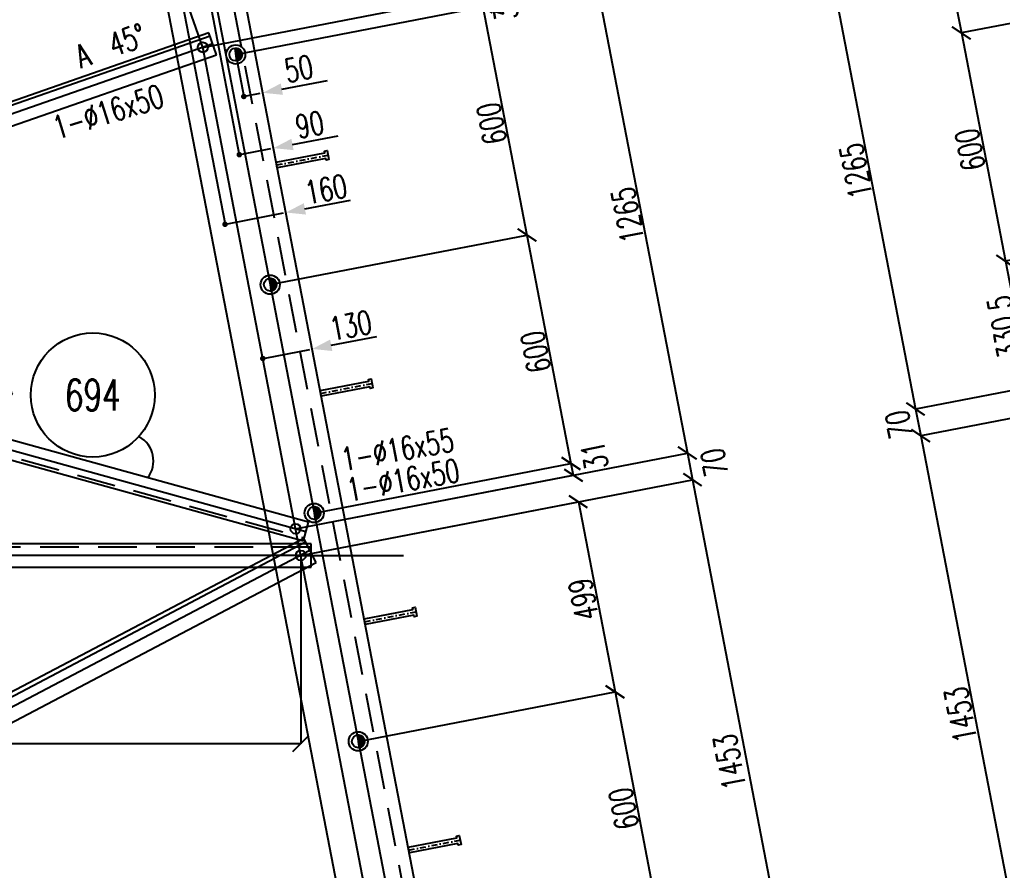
# Model space of a CAD drawing. Extents: x 669586 to 685806, y -4580 to 6900.
# Drawn here: x 677322 to 679859, y 3069 to 5264 of the extents above; entities that cross this region are included whole.
import ezdxf
from ezdxf.enums import TextEntityAlignment as Align

# ---------------------------------------------------------------- set-up
doc = ezdxf.new("R2010")
doc.units = 0
doc.header["$LTSCALE"] = 200
doc.header["$MEASUREMENT"] = 0
doc.linetypes.add('DASHDOT', pattern=[1, 0.5, -0.25, 0, -0.25])
doc.linetypes.add('DASHED', pattern=[0.75, 0.5, -0.25])
doc.layers.get('0').update_dxf_attribs({"linetype": 'CONTINUOUS'})
for name, color, linetype in [('ASSI', 6, 'CONTINUOUS'), ('BOLLINI_1', 7, 'CONTINUOUS'), ('Echelon', 1, 'CONTINUOUS'), ('FORI', 2, 'CONTINUOUS'), ('LINEA_ANG', 2, 'CONTINUOUS'), ('LS', 7, 'CONTINUOUS'), ('MZ', 6, 'DASHDOT'), ('QT_MAL', 7, 'CONTINUOUS'), ('QT_MPR', 7, 'CONTINUOUS'), ('QT_MSP', 7, 'CONTINUOUS'), ('TRAT-Y', 7, 'DASHED')]:
    doc.layers.add(name, color=color, linetype=linetype)
doc.styles.add('QUOTE', font='ROMANS8.SHX', dxfattribs={"width": 0.7})
doc.styles.add('RQL', font='ROMANS8.SHX', dxfattribs={"width": 0.7})
doc.styles.add('RS', font='ROMANS8.shx', dxfattribs={"width": 0.7})
doc.styles.get("Standard").update_dxf_attribs({"font": 'ROMANS8.SHX', "width": 0.7})
doc.dimstyles.new('FRECCE1', dxfattribs={"dimtxt": 60, "dimasz": 6.66, "dimexe": 0, "dimexo": 0, "dimgap": 1, "dimtad": 1, "dimzin": 0, "dimdsep": 46, "dimtxsty": 'RS', "dimblk1": 'QUOTP', "dimblk2": 'QUOTF', "dimsah": 1, "dimcen": 0, "dimclrd": 2, "dimclre": 2, "dimclrt": 7, "dimadec": 0, "dimazin": 0, "dimtfac": 1, "dimtix": 1, "dimtmove": 2, "dimatfit": 3, "dimldrblk": 'QUOTP', "dimfxl": 1, "dimtolj": 1, "dimtzin": 0, "dimarcsym": 0})
doc.dimstyles.new('TRATTO', dxfattribs={"dimscale": 0, "dimtxt": 60, "dimasz": 40, "dimexe": 0, "dimexo": 0, "dimgap": 5, "dimtad": 1, "dimrnd": 0.5, "dimdsep": 46, "dimtxsty": 'RS', "dimblk1": 'OBLIQUE', "dimblk2": 'OBLIQUE', "dimsah": 1, "dimcen": 0.09, "dimclrd": 2, "dimclre": 2, "dimclrt": 7, "dimadec": 0, "dimazin": 0, "dimtfac": 1, "dimtix": 1, "dimtmove": 2, "dimatfit": 3, "dimfxl": 1, "dimtolj": 1, "dimtzin": 0, "dimarcsym": 0})

# ---------------------------------------------------------------- blocks, each defined once
blk = doc.blocks.new('ASSE98')
blk.add_line((0, 0), (1, 0))
at = {"color": 7, "flags": 1}
for tag, p in [('LAV1', (3.07431, 6.82847)), ('LAV2', (3.07431, 6.49513)), ('LAV3', (3.07431, 6.1618)), ('LAV4', (3.07431, 5.82847)), ('LAV5', (3.07431, 5.49513)), ('LAV6', (3.07431, 5.1618)), ('LAV7', (3.07431, 4.82847)), ('LAV8', (3.07431, 4.49513)), ('LAV9', (3.07431, 4.1618)), ('LAV10', (3.07431, 3.82847))]:
    blk.add_attdef(tag, p, '', height=0.2, dxfattribs=at)
at = {"color": 7, "style": 'QUOTE', "width": 0.5, "flags": 1}
for tag, p in [('TI', (1.38308, 6.82731)), ('DI_S', (1.38308, 6.42178)), ('D_S', (1.38308, 6.02092)), ('E_S', (1.38308, 5.68065)), ('NFORI', (1.36454, 5.29792)), ('ALAR', (1.36349, 4.93246)), ('FAM', (1.3775, 4.54645)), ('ALA', (1.38308, 4.19257)), ('DISP2', (1.38308, 3.84971)), ('DISP1', (1.38308, 3.50686)), ('PINZAF', (1.38308, 3.164)), ('PINZAI', (1.38308, 2.82114)), ('TRP', (1.38308, 2.47829)), ('NP', (1.38308, 2.13543)), ('SV', (1.38308, 1.79257)), ('PESO', (1.38308, 1.44971)), ('QUA', (1.38308, 1.10686)), ('LUN', (1.38308, 0.764)), ('PROF', (1.38308, 0.42114)), ('POS', (1.38308, 0.07829))]:
    blk.add_attdef(tag, p, '', height=0.2, dxfattribs=at)
blk = doc.blocks.new('16')
blk.add_circle((0, 0), 1)
blk = doc.blocks.new('_OBLIQUE')
at = {"color": 0, "linetype": 'ByBlock'}
blk.add_line((-0.5, -0.5), (0.5, 0.5), dxfattribs=at)
blk = doc.blocks.new('*D29')
at = {"layer": 'QT_MPR', "color": 2, "lineweight": -2, "transparency": 16777216}
for p, q in [((677648.2, 5614.5), (675765, 4959.1)), ((677795, 5192.5), (677648.2, 5614.5)), ((675911.8, 4537.1), (675765, 4959.1))]:
    blk.add_line(p, q, dxfattribs=at)
at = {"layer": 'QT_MPR', "color": 2, "lineweight": -2, "transparency": 16777216, "xscale": 40, "yscale": 40, "zscale": 40}
for p, rotation in [((677648.2, 5614.5), 19.18916575412428), ((675765, 4959.1), 199.1891657541243)]:
    blk.add_blockref('_OBLIQUE', p, dxfattribs=dict(at, rotation=rotation))
at = {"layer": 'QT_MPR', "color": 7, "transparency": 16777216, "insert": (676860.3, 5389.5), "char_height": 60, "attachment_point": 5, "rotation": 19.1892, "style": 'RS'}
blk.add_mtext('\\A1;1994', dxfattribs=at)
blk = doc.blocks.new('*D31')
at = {"layer": 'QT_MPR', "color": 2, "lineweight": -2, "transparency": 16777216}
for p, q in [((676037.8, 3881.7), (676037.8, 3395.8)), ((678047.8, 3881.7), (678047.8, 3395.8)), ((678047.8, 3395.8), (676037.8, 3395.8))]:
    blk.add_line(p, q, dxfattribs=at)
at = {"layer": 'QT_MPR', "color": 2, "lineweight": -2, "transparency": 16777216, "xscale": 40, "yscale": 40, "zscale": 40, "rotation": 180}
blk.add_blockref('_OBLIQUE', (676037.8, 3395.8), dxfattribs=at)
at = {"layer": 'QT_MPR', "color": 2, "lineweight": -2, "transparency": 16777216, "xscale": 40, "yscale": 40, "zscale": 40}
blk.add_blockref('_OBLIQUE', (678047.8, 3395.8), dxfattribs=at)
at = {"layer": 'QT_MPR', "color": 7, "transparency": 16777216, "insert": (676747.6, 3430.8), "char_height": 60, "attachment_point": 5, "style": 'RS'}
blk.add_mtext('\\A1;2010', dxfattribs=at)
blk = doc.blocks.new('QUOTP')
at = {"layer": 'ASSI', "color": 2, "const_width": 1.07}
blk.add_lwpolyline([(-0.53, 0, 1), (0.53, 0, 1)], format="xyb", close=True, dxfattribs=at)
blk = doc.blocks.new('QUOTF')
at = {"layer": 'LS', "color": 2}
blk.add_line((7.5, 0), (25.5, 0), dxfattribs=at)
blk.add_solid([(7.5, 2.25), (0, 0), (7.5, -2.25)], dxfattribs=at)
blk = doc.blocks.new('*D40')
at = {"layer": 'QT_MAL', "color": 2, "lineweight": -2, "transparency": 16777216}
for p, q in [((677859.1, 4737.3), (678003.1, 4765.1)), ((677852.5, 4736), (677852.5, 4736))]:
    blk.add_line(p, q, dxfattribs=at)
at = {"layer": 'QT_MAL', "color": 2, "lineweight": -2, "transparency": 16777216, "xscale": 6.66, "yscale": 6.66, "zscale": 6.66}
for name, p, rotation in [('QUOTF', (678009.6, 4766.3), 10.91543261025215), ('QUOTP', (677852.5, 4736), 190.9154326102521)]:
    blk.add_blockref(name, p, dxfattribs=dict(at, rotation=rotation))
at = {"layer": 'QT_MAL', "color": 7, "transparency": 16777216, "insert": (678113.1, 4826.2), "char_height": 60, "attachment_point": 5, "rotation": 10.9154, "style": 'RS'}
blk.add_mtext('\\A1;160', dxfattribs=at)
blk = doc.blocks.new('*D41')
at = {"layer": 'QT_MAL', "color": 2, "lineweight": -2, "transparency": 16777216}
for p, q in [((677895.7, 4916.7), (677971, 4931.2)), ((677977.6, 4932.4), (677977.6, 4932.4)), ((677889.2, 4915.4), (677889.2, 4915.4))]:
    blk.add_line(p, q, dxfattribs=at)
at = {"layer": 'QT_MAL', "color": 2, "lineweight": -2, "transparency": 16777216, "xscale": 6.66, "yscale": 6.66, "zscale": 6.66}
for name, p, rotation in [('QUOTF', (677977.6, 4932.4), 10.91543261025337), ('QUOTP', (677889.2, 4915.4), 190.9154326102534)]:
    blk.add_blockref(name, p, dxfattribs=dict(at, rotation=rotation))
at = {"layer": 'QT_MAL', "color": 7, "transparency": 16777216, "insert": (678071, 4993), "char_height": 60, "attachment_point": 5, "rotation": 10.9154, "style": 'RS'}
blk.add_mtext('\\A1;90', dxfattribs=at)
blk = doc.blocks.new('P20')
at = {"color": 0}
for p, q in [((0, 0.98), (0.02, 1)), ((0, 0.94), (0.06, 1)), ((1, -0.01), (0, 0.99)), ((0, 0.89), (0.1, 0.99)), ((0, 0.85), (0.14, 0.99)), ((0, 0.8), (0.18, 0.98)), ((0, 0.76), (0.22, 0.98)), ((0, 0.71), (0.25, 0.97)), ((0, 0.67), (0.29, 0.96)), ((1, -0.05), (0, 0.95)), ((0, 0.62), (0.32, 0.95)), ((0, 0.58), (0.36, 0.93)), ((0, 0.53), (0.39, 0.92)), ((0, 0.49), (0.42, 0.91)), ((1, -0.09), (0, 0.9)), ((0, 0.44), (0.45, 0.89)), ((0, 0.4), (0.48, 0.88)), ((0.99, -0.13), (0, 0.86)), ((0, 0.35), (0.51, 0.86)), ((0, 0.31), (0.54, 0.84)), ((0, 0.26), (0.56, 0.83)), ((0.99, -0.17), (0, 0.81)), ((0, 0.22), (0.59, 0.81)), ((0, 0.17), (0.61, 0.79)), ((0.98, -0.21), (0, 0.77)), ((0, 0.13), (0.64, 0.77)), ((0, 0.08), (0.66, 0.75)), ((0, 0.04), (0.69, 0.73)), ((0.97, -0.25), (0, 0.72)), ((0, -0.01), (0.71, 0.7)), ((0.96, -0.28), (0, 0.68)), ((0, -0.05), (0.73, 0.68)), ((0, -0.1), (0.75, 0.66)), ((0.95, -0.32), (0, 0.63)), ((0, -0.14), (0.77, 0.63)), ((0, -0.19), (0.79, 0.61)), ((0.94, -0.35), (0, 0.59)), ((0, -0.23), (0.81, 0.58)), ((0, -0.28), (0.83, 0.56)), ((0.92, -0.38), (0, 0.54)), ((0, -0.32), (0.85, 0.53)), ((0.91, -0.41), (0, 0.5)), ((0, -0.36), (0.87, 0.5)), ((0, -0.41), (0.88, 0.47)), ((0.9, -0.44), (0, 0.45)), ((0, -0.45), (0.9, 0.44)), ((0.88, -0.47), (0, 0.41)), ((0, -0.5), (0.91, 0.41)), ((0, -0.54), (0.92, 0.38)), ((0.87, -0.5), (0, 0.36)), ((0, -0.59), (0.94, 0.35)), ((0.85, -0.53), (0, 0.32)), ((0, -0.63), (0.95, 0.31)), ((0, -0.68), (0.96, 0.28)), ((0.83, -0.56), (0, 0.27)), ((0, -0.72), (0.97, 0.25)), ((0.81, -0.58), (0, 0.23)), ((0, -0.77), (0.98, 0.21)), ((0.79, -0.61), (0, 0.18)), ((0, -0.81), (0.99, 0.17)), ((0.77, -0.63), (0, 0.14)), ((0, -0.86), (0.99, 0.13)), ((0.75, -0.66), (0, 0.09)), ((0, -0.9), (1, 0.09)), ((0.73, -0.68), (0, 0.05)), ((0, -0.95), (1, 0.05)), ((0.71, -0.7), (0, 0.01)), ((0, -0.99), (1, 0.01)), ((1, 0.04), (0.04, 1)), ((1, 0.09), (0.09, 1)), ((0.99, 0.14), (0.14, 0.99)), ((0.98, 0.19), (0.19, 0.98)), ((0.97, 0.25), (0.25, 0.97)), ((0.95, 0.31), (0.31, 0.95)), ((0.92, 0.38), (0.38, 0.92)), ((0.88, 0.47), (0.47, 0.88)), ((0.81, 0.59), (0.59, 0.81)), ((0.69, -0.73), (0, -0.04)), ((0.66, -0.75), (0, -0.08)), ((0.64, -0.77), (0, -0.13)), ((0.61, -0.79), (0, -0.17)), ((0.59, -0.81), (0, -0.22)), ((0.56, -0.83), (0, -0.26)), ((0.54, -0.84), (0, -0.31)), ((0.51, -0.86), (0, -0.35)), ((0.48, -0.88), (0, -0.4)), ((0.45, -0.89), (0, -0.44)), ((0.42, -0.91), (0, -0.49)), ((0.39, -0.92), (0, -0.53)), ((0.36, -0.93), (0, -0.58)), ((0.32, -0.95), (0, -0.62)), ((0.29, -0.96), (0, -0.67)), ((0.25, -0.97), (0, -0.71)), ((0.22, -0.98), (0, -0.76)), ((0.18, -0.98), (0, -0.8)), ((0.14, -0.99), (0, -0.85)), ((0.1, -0.99), (0, -0.89)), ((0.04, -1), (1, -0.04)), ((0.09, -1), (1, -0.09)), ((0.14, -0.99), (0.99, -0.14)), ((0.19, -0.98), (0.98, -0.19)), ((0.25, -0.97), (0.97, -0.25)), ((0.31, -0.95), (0.95, -0.31)), ((0.38, -0.92), (0.92, -0.38)), ((0.47, -0.88), (0.88, -0.47)), ((0.59, -0.81), (0.81, -0.59))]:
    blk.add_line(p, q, dxfattribs=at)
for radius in [1.5, 1]:
    blk.add_circle((0, 0), radius)
blk = doc.blocks.new('*D33')
at = {"layer": 'QT_MAL', "color": 2, "lineweight": -2, "transparency": 16777216}
for p, q in [((677907.5, 5067), (677943.5, 5073.9)), ((677950.1, 5075.2), (677950.1, 5075.2)), ((677900.9, 5065.7), (677900.9, 5065.7))]:
    blk.add_line(p, q, dxfattribs=at)
at = {"layer": 'QT_MAL', "color": 2, "lineweight": -2, "transparency": 16777216, "xscale": 6.66, "yscale": 6.66, "zscale": 6.66}
for name, p, rotation in [('QUOTF', (677950.1, 5075.2), 10.91543261024502), ('QUOTP', (677900.9, 5065.7), 190.915432610245)]:
    blk.add_blockref(name, p, dxfattribs=dict(at, rotation=rotation))
at = {"layer": 'QT_MAL', "color": 7, "transparency": 16777216, "insert": (678042.8, 5137.4), "char_height": 60, "attachment_point": 5, "rotation": 10.9154, "style": 'RS'}
blk.add_mtext('\\A1;50', dxfattribs=at)
blk = doc.blocks.new('*D42')
at = {"layer": 'QT_MAL', "color": 2, "lineweight": -2, "transparency": 16777216}
for p, q in [((678077.5, 4414.3), (678077.5, 4414.3)), ((677949.9, 4389.6), (677949.9, 4389.6)), ((677956.4, 4390.9), (678071, 4413))]:
    blk.add_line(p, q, dxfattribs=at)
at = {"layer": 'QT_MAL', "color": 2, "lineweight": -2, "transparency": 16777216, "xscale": 6.66, "yscale": 6.66, "zscale": 6.66}
for name, p, rotation in [('QUOTF', (678077.5, 4414.3), 10.91543261024502), ('QUOTP', (677949.9, 4389.6), 190.915432610245)]:
    blk.add_blockref(name, p, dxfattribs=dict(at, rotation=rotation))
at = {"layer": 'QT_MAL', "color": 7, "transparency": 16777216, "insert": (678176.5, 4474.9), "char_height": 60, "attachment_point": 5, "rotation": 10.9154, "style": 'RS'}
blk.add_mtext('\\A1;130', dxfattribs=at)
blk = doc.blocks.new('A$C6E393FD9')
at = {"layer": 'Echelon', "color": 3}
blk.add_lwpolyline([(2.5, 0), (0, 19.8), (168.6, 41.4), (167.9, 47.2), (177.8, 48.5), (181.8, 17.1), (171.9, 15.8), (171.2, 21.6), (2.5, 0)], close=True, dxfattribs=at)
at = {"layer": 'MZ', "ltscale": 0.2}
blk.add_line((1.3, 9.9), (179.8, 32.8), dxfattribs=at)
blk = doc.blocks.new('*D59')
at = {"layer": 'QT_MPR', "color": 2, "lineweight": -2, "transparency": 16777216}
for p, q in [((677817.3, 5288.5), (678789.4, 5475.9)), ((678789.4, 5475.9), (678806.4, 5387.6)), ((677795, 5192.5), (678806.4, 5387.6))]:
    blk.add_line(p, q, dxfattribs=at)
at = {"layer": 'QT_MPR', "color": 2, "lineweight": -2, "transparency": 16777216, "xscale": 40, "yscale": 40, "zscale": 40}
for p, rotation in [((678789.4, 5475.9), 100.9154326102442), ((678806.4, 5387.6), 280.9154326102442)]:
    blk.add_blockref('_OBLIQUE', p, dxfattribs=dict(at, rotation=rotation))
at = {"layer": 'QT_MPR', "color": 7, "transparency": 16777216, "insert": (678734, 5422.4), "char_height": 60, "attachment_point": 5, "rotation": 100.9154, "style": 'RS'}
blk.add_mtext('\\A1;90', dxfattribs=at)
blk = doc.blocks.new('*D60')
at = {"layer": 'QT_MPR', "color": 2, "lineweight": -2, "transparency": 16777216}
for p, q in [((677795, 5192.5), (678806.4, 5387.6)), ((678806.4, 5387.6), (679045.9, 4145.5)), ((678034.6, 3950.4), (679045.9, 4145.5))]:
    blk.add_line(p, q, dxfattribs=at)
at = {"layer": 'QT_MPR', "color": 2, "lineweight": -2, "transparency": 16777216, "xscale": 40, "yscale": 40, "zscale": 40}
for p, rotation in [((678806.4, 5387.6), 100.9154326102442), ((679045.9, 4145.5), 280.9154326102442)]:
    blk.add_blockref('_OBLIQUE', p, dxfattribs=dict(at, rotation=rotation))
at = {"layer": 'QT_MPR', "color": 7, "transparency": 16777216, "insert": (678891.8, 4759.9), "char_height": 60, "attachment_point": 5, "rotation": 100.9154, "style": 'RS'}
blk.add_mtext('\\A1;1265', dxfattribs=at)
blk = doc.blocks.new('*D61')
at = {"layer": 'QT_MPR', "color": 2, "lineweight": -2, "transparency": 16777216}
for p, q in [((678034.6, 3950.4), (679045.9, 4145.5)), ((679045.9, 4145.5), (679059.2, 4076.7)), ((678047.8, 3881.7), (679059.2, 4076.7))]:
    blk.add_line(p, q, dxfattribs=at)
at = {"layer": 'QT_MPR', "color": 2, "lineweight": -2, "transparency": 16777216, "xscale": 40, "yscale": 40, "zscale": 40}
for p, rotation in [((679045.9, 4145.5), 100.9154326102442), ((679059.2, 4076.7), 280.9154326102442)]:
    blk.add_blockref('_OBLIQUE', p, dxfattribs=dict(at, rotation=rotation))
at = {"layer": 'QT_MPR', "color": 7, "transparency": 16777216, "insert": (679115.6, 4121.5), "char_height": 60, "attachment_point": 5, "rotation": 100.9154, "style": 'RS'}
blk.add_mtext('\\A1;70', dxfattribs=at)
blk = doc.blocks.new('*D67')
at = {"layer": 'QT_MSP', "color": 2, "lineweight": -2, "transparency": 16777216}
for p, q in [((677795, 5192.5), (678511.8, 5330.8)), ((678511.8, 5330.8), (678518.3, 5297.1)), ((677880.1, 5174), (678518.3, 5297.1))]:
    blk.add_line(p, q, dxfattribs=at)
at = {"layer": 'QT_MSP', "color": 2, "lineweight": -2, "transparency": 16777216, "xscale": 40, "yscale": 40, "zscale": 40}
for p, rotation in [((678511.8, 5330.8), 100.9154326102442), ((678518.3, 5297.1), 280.9154326102442)]:
    blk.add_blockref('_OBLIQUE', p, dxfattribs=dict(at, rotation=rotation))
at = {"layer": 'QT_MSP', "color": 7, "transparency": 16777216, "insert": (678574.3, 5298.2), "char_height": 60, "attachment_point": 5, "rotation": 100.9154, "style": 'RS'}
blk.add_mtext('\\A1;34', dxfattribs=at)
blk = doc.blocks.new('*D68')
at = {"layer": 'QT_MSP', "color": 2, "lineweight": -2, "transparency": 16777216}
for p, q in [((677880.1, 5174), (678518.3, 5297.1)), ((678518.3, 5297.1), (678631.9, 4708)), ((677969.1, 4580.2), (678631.9, 4708))]:
    blk.add_line(p, q, dxfattribs=at)
at = {"layer": 'QT_MSP', "color": 2, "lineweight": -2, "transparency": 16777216, "xscale": 40, "yscale": 40, "zscale": 40}
for p, rotation in [((678518.3, 5297.1), 100.9154326102442), ((678631.9, 4708), 280.9154326102442)]:
    blk.add_blockref('_OBLIQUE', p, dxfattribs=dict(at, rotation=rotation))
at = {"layer": 'QT_MSP', "color": 7, "transparency": 16777216, "insert": (678540.7, 4995.9), "char_height": 60, "attachment_point": 5, "rotation": 100.9154, "style": 'RS'}
blk.add_mtext('\\A1;600', dxfattribs=at)
blk = doc.blocks.new('*D69')
at = {"layer": 'QT_MSP', "color": 2, "lineweight": -2, "transparency": 16777216}
for p, q in [((677969.1, 4580.2), (678631.9, 4708)), ((678631.9, 4708), (678745.5, 4118.8)), ((678082.7, 3991), (678745.5, 4118.8))]:
    blk.add_line(p, q, dxfattribs=at)
at = {"layer": 'QT_MSP', "color": 2, "lineweight": -2, "transparency": 16777216, "xscale": 40, "yscale": 40, "zscale": 40}
for p, rotation in [((678631.9, 4708), 100.9154326102442), ((678745.5, 4118.8), 280.9154326102442)]:
    blk.add_blockref('_OBLIQUE', p, dxfattribs=dict(at, rotation=rotation))
at = {"layer": 'QT_MSP', "color": 7, "transparency": 16777216, "insert": (678654.4, 4406.8), "char_height": 60, "attachment_point": 5, "rotation": 100.9154, "style": 'RS'}
blk.add_mtext('\\A1;600', dxfattribs=at)
blk = doc.blocks.new('*D70')
at = {"layer": 'QT_MSP', "color": 2, "lineweight": -2, "transparency": 16777216}
for p, q in [((678082.7, 3991), (678745.5, 4118.8)), ((678745.5, 4118.8), (678751.4, 4088.7)), ((678034.6, 3950.4), (678751.4, 4088.7))]:
    blk.add_line(p, q, dxfattribs=at)
at = {"layer": 'QT_MSP', "color": 2, "lineweight": -2, "transparency": 16777216, "xscale": 40, "yscale": 40, "zscale": 40}
for p, rotation in [((678745.5, 4118.8), 100.9154326102442), ((678751.4, 4088.7), 280.9154326102442)]:
    blk.add_blockref('_OBLIQUE', p, dxfattribs=dict(at, rotation=rotation))
at = {"layer": 'QT_MSP', "color": 7, "transparency": 16777216, "insert": (678806.5, 4138.9), "char_height": 60, "attachment_point": 5, "rotation": 100.9154, "style": 'RS'}
blk.add_mtext('\\A1;31', dxfattribs=at)
blk = doc.blocks.new('*D71')
at = {"layer": 'QT_MSP', "color": 2, "lineweight": -2, "transparency": 16777216}
for p, q in [((678047.8, 3881.7), (678764.6, 4019.9)), ((678764.6, 4019.9), (678859.2, 3529.7)), ((678196.4, 3401.9), (678859.2, 3529.7))]:
    blk.add_line(p, q, dxfattribs=at)
at = {"layer": 'QT_MSP', "color": 2, "lineweight": -2, "transparency": 16777216, "xscale": 40, "yscale": 40, "zscale": 40}
for p, rotation in [((678764.6, 4019.9), 100.9154326102442), ((678859.2, 3529.7), 280.9154326102442)]:
    blk.add_blockref('_OBLIQUE', p, dxfattribs=dict(at, rotation=rotation))
at = {"layer": 'QT_MSP', "color": 7, "transparency": 16777216, "insert": (678777.5, 3768.2), "char_height": 60, "attachment_point": 5, "rotation": 100.9154, "style": 'RS'}
blk.add_mtext('\\A1;499', dxfattribs=at)
blk = doc.blocks.new('*D72')
at = {"layer": 'QT_MSP', "color": 2, "lineweight": -2, "transparency": 16777216}
for p, q in [((678196.4, 3401.9), (678859.2, 3529.7)), ((678859.2, 3529.7), (678972.8, 2940.6)), ((678310, 2812.7), (678972.8, 2940.6))]:
    blk.add_line(p, q, dxfattribs=at)
at = {"layer": 'QT_MSP', "color": 2, "lineweight": -2, "transparency": 16777216, "xscale": 40, "yscale": 40, "zscale": 40}
for p, rotation in [((678859.2, 3529.7), 100.9154326102442), ((678972.8, 2940.6), 280.9154326102442)]:
    blk.add_blockref('_OBLIQUE', p, dxfattribs=dict(at, rotation=rotation))
at = {"layer": 'QT_MSP', "color": 7, "transparency": 16777216, "insert": (678881.6, 3228.5), "char_height": 60, "attachment_point": 5, "rotation": 100.9154, "style": 'RS'}
blk.add_mtext('\\A1;600', dxfattribs=at)
blk = doc.blocks.new('*D90')
at = {"layer": 'QT_MPR', "color": 2, "lineweight": -2, "transparency": 16777216}
for p, q in [((680406.9, 5696.2), (679395.5, 5501.2)), ((679395.5, 5501.2), (679635.1, 4259.1)), ((680646.4, 4454.1), (679635.1, 4259.1))]:
    blk.add_line(p, q, dxfattribs=at)
at = {"layer": 'QT_MPR', "color": 2, "lineweight": -2, "transparency": 16777216, "xscale": 40, "yscale": 40, "zscale": 40}
for p, rotation in [((679395.5, 5501.2), 100.9154326102493), ((679635.1, 4259.1), 280.9154326102493)]:
    blk.add_blockref('_OBLIQUE', p, dxfattribs=dict(at, rotation=rotation))
at = {"layer": 'QT_MPR', "color": 7, "transparency": 16777216, "insert": (679480.9, 4873.5), "char_height": 60, "attachment_point": 5, "rotation": 100.9154, "style": 'RS'}
blk.add_mtext('\\A1;1265', dxfattribs=at)
blk = doc.blocks.new('*D91')
at = {"layer": 'QT_MPR', "color": 2, "lineweight": -2, "transparency": 16777216}
for p, q in [((680646.4, 4454.1), (679635.1, 4259.1)), ((680659.7, 4385.4), (679648.3, 4190.3)), ((679635.1, 4259.1), (679648.3, 4190.3))]:
    blk.add_line(p, q, dxfattribs=at)
at = {"layer": 'QT_MPR', "color": 2, "lineweight": -2, "transparency": 16777216, "xscale": 40, "yscale": 40, "zscale": 40}
for p, rotation in [((679635.1, 4259.1), 100.9154326102493), ((679648.3, 4190.3), 280.9154326102493)]:
    blk.add_blockref('_OBLIQUE', p, dxfattribs=dict(at, rotation=rotation))
at = {"layer": 'QT_MPR', "color": 7, "transparency": 16777216, "insert": (679592.2, 4219.3), "char_height": 60, "attachment_point": 5, "rotation": 100.9154, "style": 'RS'}
blk.add_mtext('\\A1;70', dxfattribs=at)
blk = doc.blocks.new('*D92')
at = {"layer": 'QT_MPR', "color": 2, "lineweight": -2, "transparency": 16777216}
for p, q in [((680659.7, 4385.4), (679648.3, 4190.3)), ((679648.3, 4190.3), (679923.5, 2763.6)), ((680934.9, 2958.6), (679923.5, 2763.6))]:
    blk.add_line(p, q, dxfattribs=at)
at = {"layer": 'QT_MPR', "color": 2, "lineweight": -2, "transparency": 16777216, "xscale": 40, "yscale": 40, "zscale": 40}
for p, rotation in [((679648.3, 4190.3), 100.9154326102493), ((679923.5, 2763.6), 280.9154326102493)]:
    blk.add_blockref('_OBLIQUE', p, dxfattribs=dict(at, rotation=rotation))
at = {"layer": 'QT_MPR', "color": 7, "transparency": 16777216, "insert": (679751.5, 3470.3), "char_height": 60, "attachment_point": 5, "rotation": 100.9154, "style": 'RS'}
blk.add_mtext('\\A1;1453', dxfattribs=at)
blk = doc.blocks.new('*D101')
at = {"layer": 'QT_MSP', "color": 2, "lineweight": -2, "transparency": 16777216}
for p, q in [((680406.9, 5696.2), (679690.1, 5558)), ((679690.1, 5558), (679753.4, 5229.8)), ((680416.2, 5357.6), (679753.4, 5229.8))]:
    blk.add_line(p, q, dxfattribs=at)
at = {"layer": 'QT_MSP', "color": 2, "lineweight": -2, "transparency": 16777216, "xscale": 40, "yscale": 40, "zscale": 40}
for p, rotation in [((679690.1, 5558), 100.9154326102493), ((679753.4, 5229.8), 280.9154326102493)]:
    blk.add_blockref('_OBLIQUE', p, dxfattribs=dict(at, rotation=rotation))
at = {"layer": 'QT_MSP', "color": 7, "transparency": 16777216, "insert": (679687.4, 5387.3), "char_height": 60, "attachment_point": 5, "rotation": 100.9154, "style": 'RS'}
blk.add_mtext('\\A1;334.5', dxfattribs=at)
blk = doc.blocks.new('*D102')
at = {"layer": 'QT_MSP', "color": 2, "lineweight": -2, "transparency": 16777216}
for p, q in [((680416.2, 5357.6), (679753.4, 5229.8)), ((679753.4, 5229.8), (679867, 4640.6)), ((680529.8, 4768.5), (679867, 4640.6))]:
    blk.add_line(p, q, dxfattribs=at)
at = {"layer": 'QT_MSP', "color": 2, "lineweight": -2, "transparency": 16777216, "xscale": 40, "yscale": 40, "zscale": 40}
for p, rotation in [((679753.4, 5229.8), 100.9154326102493), ((679867, 4640.6), 280.9154326102493)]:
    blk.add_blockref('_OBLIQUE', p, dxfattribs=dict(at, rotation=rotation))
at = {"layer": 'QT_MSP', "color": 7, "transparency": 16777216, "insert": (679775.8, 4928.6), "char_height": 60, "attachment_point": 5, "rotation": 100.9154, "style": 'RS'}
blk.add_mtext('\\A1;600', dxfattribs=at)
blk = doc.blocks.new('*D103')
at = {"layer": 'QT_MSP', "color": 2, "lineweight": -2, "transparency": 16777216}
for p, q in [((680529.8, 4768.5), (679867, 4640.6)), ((679867, 4640.6), (679929.7, 4315.9)), ((680646.4, 4454.1), (679929.7, 4315.9))]:
    blk.add_line(p, q, dxfattribs=at)
at = {"layer": 'QT_MSP', "color": 2, "lineweight": -2, "transparency": 16777216, "xscale": 40, "yscale": 40, "zscale": 40}
for p, rotation in [((679867, 4640.6), 100.9154326102493), ((679929.7, 4315.9), 280.9154326102493)]:
    blk.add_blockref('_OBLIQUE', p, dxfattribs=dict(at, rotation=rotation))
at = {"layer": 'QT_MSP', "color": 7, "transparency": 16777216, "insert": (679864, 4471.6), "char_height": 60, "attachment_point": 5, "rotation": 100.9154, "style": 'RS'}
blk.add_mtext('\\A1;330.5', dxfattribs=at)
blk = doc.blocks.new('*D117')
at = {"layer": 'QT_MPR', "color": 2, "lineweight": -2, "transparency": 16777216}
for p, q in [((678047.8, 3881.7), (679059.2, 4076.7)), ((679059.2, 4076.7), (679334.3, 2649.9)), ((678323, 2454.9), (679334.3, 2649.9))]:
    blk.add_line(p, q, dxfattribs=at)
at = {"layer": 'QT_MPR', "color": 2, "lineweight": -2, "transparency": 16777216, "xscale": 40, "yscale": 40, "zscale": 40}
for p, rotation in [((679059.2, 4076.7), 100.9154326102493), ((679334.3, 2649.9), 280.9154326102493)]:
    blk.add_blockref('_OBLIQUE', p, dxfattribs=dict(at, rotation=rotation))
at = {"layer": 'QT_MPR', "color": 7, "transparency": 16777216, "insert": (679154.8, 3348.6), "char_height": 60, "attachment_point": 5, "rotation": 100.9154, "style": 'RS'}
blk.add_mtext('\\A1;1453', dxfattribs=at)
blk = doc.blocks.new('bull')
at = {"style": 'RS', "width": 0.7, "flags": 1}
for tag, p in [('NN', (-12.25, 0)), ('DIAMETRO', (0, -4.86)), ('SERRAGGIO', (0, -9.71)), ('LUNGHEZZA', (0, -14.57)), ('NB', (0, -19.43)), ('TIPO', (0, -24.12)), ('EL', (-0.14, -29))]:
    blk.add_attdef(tag, p, '', height=3, dxfattribs=at)
at = {"style": 'RS', "width": 0.7}
blk.add_attdef('BULLONE', (0, 0), '', height=3, dxfattribs=at)
blk = doc.blocks.new('xxx')
blk.add_circle((0, 0), 8)
at = {"color": 3, "style": 'RQL', "width": 0.7}
blk.add_attdef('POS', text='', height=4, dxfattribs=at).set_placement((0, 0), align=Align.MIDDLE)
at = {"color": 3, "style": 'RQL', "width": 0.7, "flags": 1}
blk.add_attdef('POS1', (-0.39, -5.42), '', height=2, dxfattribs=at)
at = {"style": 'RQL', "width": 0.7, "flags": 1}
blk.add_attdef('TIPO', (-0.39, -8.66), '', height=2, dxfattribs=at)

msp = doc.modelspace()

# ---------------------------------------------------------------- linework, layer by layer
at = {"layer": 'ASSI', "color": 6}
msp.add_line((677742.119, 5308.467), (677852.515, 4736.022), dxfattribs=at)
at = {"layer": 'LINEA_ANG'}
for p, q in [((679204.273, -1428.437), (677778.392, 5965.328)), ((677582.011, 5927.456), (679007.891, -1466.309)), ((677810.671, 5229.731), (673993.251, 3901.173)), ((677830.392, 5173.064), (677810.671, 5229.731)), ((674012.972, 3844.507), (677830.392, 5173.064)), ((678067.895, 3967.145), (675892.457, 4568.408)), ((675879.137, 4520.215), (678054.575, 3918.951)), ((678054.575, 3918.951), (678067.895, 3967.145)), ((678074.826, 3911.684), (674000.826, 3911.684)), ((678055.45, 3925.226), (675291.643, 2473.244)), ((678088.006, 3863.257), (678055.45, 3925.226)), ((678074.826, 3851.684), (678074.826, 3911.684)), ((675324.198, 2411.275), (678088.006, 3863.257)), ((674000.826, 3851.684), (678074.826, 3851.684))]:
    msp.add_line(p, q, dxfattribs=at)
at = {"layer": 'LINEA_ANG', "color": 2}
for p, q in [((677813.629, 5221.231), (673996.209, 3892.673)), ((678060.566, 3915.488), (675296.759, 2463.506))]:
    msp.add_line(p, q, dxfattribs=at)
at = {"layer": 'LS', "color": 6}
for p, q in [((677704.74, 5951.125), (679321.578, -2432.839)), ((677817.256, 5288.467), (677889.203, 4915.392)), ((678873.287, -398.664), (677795.032, 5192.523)), ((677880.059, 5174.047), (677900.949, 5065.721))]:
    msp.add_line(p, q, dxfattribs=at)
at = {"layer": 'LS', "color": 2}
msp.add_line((678047.826, 3881.684), (678313.007, 3881.684), dxfattribs=at)
at = {"layer": 'LS', "color": 6}
msp.add_arc((677595.868, 4125.433), 71.744, 323.297082, 60.132327, dxfattribs=at)
at = {"layer": 'TRAT-Y'}
for p, q in [((679172.852, -1434.496), (677746.971, 5959.269)), ((675881.402, 4528.408), (678056.84, 3927.144)), ((678074.826, 3902.684), (674000.826, 3902.684))]:
    msp.add_line(p, q, dxfattribs=at)

# ---------------------------------------------------------------- block references
at = {"layer": 'ASSI', "xscale": 7530, "rotation": 100.9154326102442}
msp.add_blockref('ASSE98', (679204.24, -1428.268), dxfattribs=at)
at = {"layer": 'ASSI'}
ref = msp.add_blockref('ASSE98', (677820.532, 5201.397), dxfattribs=dict(at, xscale=4042, zscale=4042, rotation=199.1891657541243))
ref.add_attrib('LAV1', 'A  45%%d', (677480.399, 5138.155), dxfattribs={"layer": '0', "color": 254, "height": 60, "rotation": 19.189166, "width": 0.7})
ref = msp.add_blockref('ASSE98', (675885.797, 4544.312), dxfattribs=dict(at, xscale=2257, zscale=2257, rotation=344.549873379965))
ref.add_attrib('PROF', 'L50x4', (676642.03, 4411.444), dxfattribs={"layer": '0', "color": 2, "height": 70, "rotation": 344.549873, "style": 'QUOTE', "width": 0.7})
ref.add_attrib('LUN', '2257', (677128.652, 4276.948), dxfattribs={"layer": '0', "color": 2, "height": 70, "rotation": 344.549873, "style": 'QUOTE', "width": 0.7})
ref.add_attrib('PESO', '2202.5 C/C T.', (676790.955, 4480.316), dxfattribs={"layer": '0', "color": 2, "height": 70, "rotation": 344.549873, "style": 'QUOTE', "width": 0.7})
ref.add_attrib('SV', 'Lg.', (676980.089, 4318.009), dxfattribs={"layer": '0', "color": 2, "height": 70, "rotation": 344.549873, "style": 'QUOTE', "width": 0.7})
for p, xscale, zscale, rotation in [((678074.826, 3881.684), 4074, 4074, 180), ((678071.728, 3894.241), 3122, 3122, 207.7154487364759)]:
    msp.add_blockref('ASSE98', p, dxfattribs=dict(at, xscale=xscale, zscale=zscale, rotation=rotation))
at = {"layer": 'BOLLINI_1', "xscale": 19.99799999950235, "yscale": 19.99799999950235, "zscale": 19.99799999950235}
msp.add_blockref('xxx', (677511.068, 4295.496), dxfattribs=at).add_auto_attribs({'POS': '694'})
at = {"layer": 'FORI', "xscale": 13, "yscale": 13, "zscale": 13}
for p in [(677795.032, 5192.523), (678034.571, 3950.418), (678047.826, 3881.684)]:
    msp.add_blockref('16', p, dxfattribs=at)
at = {"layer": 'FORI', "xscale": 16.5, "yscale": 16.5, "zscale": 16.5, "rotation": 7.543052222774039}
for p in [(677880.059, 5174.047), (677969.127, 4580.168), (678082.743, 3991.024), (678196.359, 3401.879)]:
    msp.add_blockref('P20', p, dxfattribs=at)
at = {"layer": 'LS', "color": 7, "xscale": 20, "yscale": 20, "zscale": 20}
for p, rotation, values in [((677419.369, 4953.884), 17.26536988425117, {'BULLONE': '1-%%c16x50                '}), ((678158.78, 4098.673), 10.3889093031839, {'BULLONE': '1-%%c16x55                '}), ((678173.206, 4019.985), 10.3889093031839, {'BULLONE': '1-%%c16x50                '})]:
    msp.add_blockref('bull', p, dxfattribs=dict(at, rotation=rotation)).add_auto_attribs(values)
at = {"layer": 'LS', "color": 6, "xscale": 0.7500000000000001, "yscale": 0.7500000000000001, "zscale": 0.7500000000000001, "rotation": 3.618223307568464}
for p in [(677985.491, 4881.46), (678099.107, 4292.315), (678212.723, 3703.171), (678326.339, 3114.026)]:
    msp.add_blockref('A$C6E393FD9', p, dxfattribs=at)

# ---------------------------------------------------------------- dimensions: what is measured, and where the dimension line sits
at = {"layer": 'QT_MAL'}
for base, p1, p2, text, picture, middle in [((677950.055, 5075.191), (677900.949, 5065.721), (677950.055, 5075.191), '50', '*D33', (678042.762, 5137.433)), ((677977.585, 4932.436), (677889.203, 4915.392), (677977.585, 4932.436), '90', '*D41', (678071.033, 4993.008)), ((678009.62, 4766.319), (677852.515, 4736.022), (678009.62, 4766.319), '160', '*D40', (678113.062, 4826.17)), ((678077.514, 4414.262), (677949.866, 4389.645), (678077.514, 4414.262), '130', '*D42', (678176.465, 4474.937))]:
    dim = msp.add_linear_dim(base=base, p1=p1, p2=p2, angle=10.915433, text=text, dimstyle='FRECCE1', dxfattribs=at)
    dim.commit()
    dim.dimension.update_dxf_attribs({"geometry": picture, "text_midpoint": middle, "dimtype": 128})
at = {"layer": 'QT_MPR'}
for base, p1, p2, angle, text, picture, middle in [((679635.08, 4259.074), (680406.907, 5696.22), (680646.445, 4454.115), 100.915433, '1265', '*D90', (679480.944, 4873.499)), ((675764.952, 4959.127), (677795.032, 5192.523), (675911.821, 4537.119), 19.189166, '1994', '*D29', (676860.271, 5389.452)), ((678806.397, 5387.564), (677817.256, 5288.467), (677795.032, 5192.523), 100.915433, '90', '*D59', (678734.008, 5422.373)), ((679045.936, 4145.458), (677795.032, 5192.523), (678034.571, 3950.418), 100.915433, '1265', '*D60', (678891.799, 4759.883)), ((679648.335, 4190.341), (680646.445, 4454.115), (680659.7, 4385.382), 100.915433, '70', '*D91', (679592.225, 4219.281)), ((679923.489, 2763.558), (680659.7, 4385.382), (680934.854, 2958.599), 100.915433, '1453', '*D92', (679751.546, 3470.322)), ((679059.191, 4076.725), (678034.571, 3950.418), (678047.826, 3881.684), 100.915433, '70', '*D61', (679115.606, 4121.485)), ((679334.344, 2649.942), (678047.826, 3881.684), (678322.979, 2454.901), 100.915433, '1453', '*D117', (679154.835, 3348.588))]:
    dim = msp.add_linear_dim(base=base, p1=p1, p2=p2, angle=angle, text=text, dimstyle='TRATTO', override={"dimscale": 1}, dxfattribs=at)
    dim.commit()
    dim.dimension.update_dxf_attribs({"geometry": picture, "text_midpoint": middle, "dimtype": 128})
dim = msp.add_linear_dim(base=(676037.826, 3395.819), p1=(678047.826, 3881.684), p2=(676037.826, 3881.684), text='2010', dimstyle='TRATTO', override={"dimscale": 1}, dxfattribs=at)
dim.commit()
dim.dimension.update_dxf_attribs({"geometry": '*D31', "text_midpoint": (676747.604, 3430.819), "dimtype": 128})
at = {"layer": 'QT_MSP'}
for base, p1, p2, text, picture, middle in [((679753.406, 5229.792), (680406.907, 5696.22), (680416.204, 5357.612), '334.5', '*D101', (679687.393, 5387.262)), ((679867.022, 4640.648), (680416.204, 5357.612), (680529.819, 4768.468), '600', '*D102', (679775.847, 4928.593)), ((678518.309, 5297.133), (677795.032, 5192.523), (677880.059, 5174.047), '34', '*D67', (678574.277, 5298.174)), ((678631.925, 4707.988), (677880.059, 5174.047), (677969.127, 4580.168), '600', '*D68', (678540.75, 4995.933)), ((679929.653, 4315.882), (680529.819, 4768.468), (680646.445, 4454.115), '330.5', '*D103', (679863.97, 4471.638)), ((678745.541, 4118.844), (677969.127, 4580.168), (678082.743, 3991.024), '600', '*D69', (678654.366, 4406.788)), ((678751.363, 4088.651), (678082.743, 3991.024), (678034.571, 3950.418), '31', '*D70', (678806.453, 4138.94)), ((678859.157, 3529.699), (678047.826, 3881.684), (678196.359, 3401.879), '499', '*D71', (678777.521, 3768.18)), ((678972.773, 2940.554), (678196.359, 3401.879), (678309.975, 2812.734), '600', '*D72', (678881.598, 3228.499))]:
    dim = msp.add_linear_dim(base=base, p1=p1, p2=p2, angle=100.915433, text=text, dimstyle='TRATTO', override={"dimscale": 1}, dxfattribs=at)
    dim.commit()
    dim.dimension.update_dxf_attribs({"geometry": picture, "text_midpoint": middle, "dimtype": 128})

doc.saveas('drawing.dxf')
